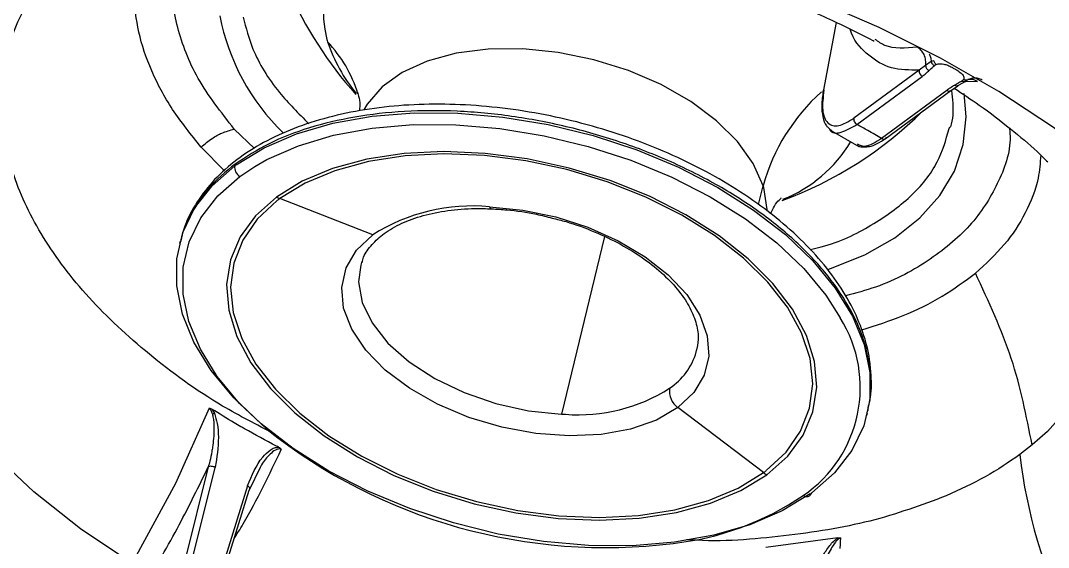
# Model space of a CAD drawing. Extents: x 939 to 1039, y 781 to 934.
# Drawn here: x 967.244 to 969.654, y 869.728 to 870.963 of the extents above; entities that cross this region are included whole.
import ezdxf

# ---------------------------------------------------------------- set-up
doc = ezdxf.new("R2010")
doc.units = 0
doc.header["$MEASUREMENT"] = 0
doc.layers.add('1', color=4, linetype='Continuous')

# ---------------------------------------------------------------- blocks, each defined once
blk = doc.blocks.new('Envoy')
at = {"layer": '1', "color": 3, "linetype": 'Continuous', "lineweight": 25}
for p, q in [((30.4737, 71.6261), (30.5034, 71.7838)), ((30.712, 71.6831), (30.6968, 71.6724)), ((30.725, 71.6925), (30.712, 71.6831)), ((30.7311, 71.6945), (30.725, 71.6925)), ((30.6968, 71.6724), (30.5437, 71.5596)), ((30.5511, 71.5451), (30.7041, 71.6579)), ((30.7703, 71.6244), (30.7876, 71.6358)), ((30.7906, 71.6384), (30.806, 71.6466)), ((30.8036, 71.6453), (30.8079, 71.6479)), ((30.8059, 71.6466), (30.8336, 71.6461)), ((30.806, 71.6466), (30.8097, 71.6499)), ((29.3803, 71.6209), (29.3814, 71.6178)), ((30.7617, 71.6251), (30.6088, 71.5124)), ((30.617, 71.5114), (30.7711, 71.6249)), ((29.1387, 71.4891), (29.0914, 71.5345)), ((30.4851, 71.5368), (30.4929, 71.5295)), ((30.4877, 71.5323), (30.5558, 71.4937)), ((30.7671, 71.5355), (30.7685, 71.5393)), ((29.0141, 71.4923), (29.0688, 71.4366)), ((29.0927, 71.4483), (29.0937, 71.4524)), ((29.1048, 71.4236), (29.1399, 71.447)), ((30.3204, 71.3578), (30.3314, 71.4018)), ((29.4161, 71.2868), (29.1985, 71.3714)), ((28.9645, 71.2711), (28.9633, 71.2664)), ((28.9662, 71.2727), (28.964, 71.2665)), ((29.9595, 71.2823), (29.8587, 70.8663)), ((30.1744, 71.012), (30.1761, 71.0187)), ((30.3321, 70.7293), (30.1314, 70.8816)), ((29.0324, 70.8804), (28.9535, 70.7042)), ((29.0393, 70.8781), (29.0449, 70.8685)), ((30.5745, 70.8638), (30.5757, 70.8686)), ((30.9977, 70.826), (30.962, 70.7943)), ((30.962, 70.7943), (30.933, 70.7718)), ((29.0306, 70.7428), (28.9765, 70.5257)), ((28.9928, 70.5246), (29.0469, 70.7417)), ((29.1527, 70.7417), (29.1262, 70.6884)), ((28.9535, 70.7042), (28.8569, 70.5259)), ((29.1226, 70.6986), (29.0574, 70.4879)), ((29.0609, 70.4778), (29.1262, 70.6885)), ((30.5064, 70.5765), (30.3375, 70.554))]:
    blk.add_line(p, q, dxfattribs=at)
at = {"layer": '1', "color": 3, "linetype": 'Continuous', "lineweight": 25, "flags": 128}
for points in [[(31.6626, 70.4769), (31.6669, 70.5501), (31.6605, 70.6506), (31.6401, 70.7527), (31.6058, 70.8557), (31.558, 70.9587), (31.497, 71.0612), (31.4231, 71.1622), (31.337, 71.2612), (31.2392, 71.3573), (31.1305, 71.45), (31.0117, 71.5385), (30.8835, 71.6221), (30.747, 71.7004), (30.6031, 71.7726), (30.4528, 71.8384)], [(30.3314, 71.4018), (30.3081, 71.454), (30.2712, 71.5053), (30.2219, 71.5541), (30.1616, 71.599), (30.0922, 71.6385), (30.0157, 71.6714), (29.9345, 71.6969), (29.851, 71.7141), (29.7677, 71.7225), (29.6871, 71.7219), (29.6117, 71.7123), (29.5437, 71.6939), (29.4852, 71.6673), (29.4379, 71.6333), (29.4033, 71.593), (29.3955, 71.5798)], [(30.4825, 71.2053), (30.4894, 71.2076), (30.5697, 71.2399), (30.6399, 71.2797), (30.6988, 71.3261), (30.7457, 71.3785), (30.7797, 71.436), (30.8004, 71.4979), (30.8073, 71.563), (30.8026, 71.6181)], [(29.0963, 71.4509), (29.1618, 71.4907), (29.2375, 71.5233), (29.3223, 71.548), (29.4147, 71.5645), (29.5131, 71.5726), (29.6159, 71.572), (29.7213, 71.5627), (29.8275, 71.545), (29.9327, 71.5192), (30.0351, 71.4856), (30.133, 71.4448), (30.2247, 71.3976), (30.3086, 71.3447), (30.3834, 71.2871), (30.4477, 71.2257), (30.5004, 71.1616), (30.5407, 71.0958), (30.5678, 71.0295), (30.5813, 70.9638), (30.5811, 70.8998), (30.5669, 70.8387), (30.5392, 70.7814), (30.4984, 70.729), (30.4452, 70.6822)], [(29.1399, 71.447), (29.1682, 71.463), (29.2418, 71.4953), (29.3244, 71.5199), (29.4145, 71.5365), (29.5106, 71.5448), (29.611, 71.5446), (29.7141, 71.5359), (29.818, 71.5189), (29.9211, 71.4939), (30.0214, 71.4613), (30.1174, 71.4217), (30.2074, 71.3756), (30.2898, 71.324), (30.3632, 71.2678), (30.4264, 71.2077), (30.4782, 71.145), (30.512, 71.0918)], [(30.3398, 70.7242), (30.3888, 70.7679), (30.425, 70.8173), (30.4479, 70.8715), (30.4568, 70.9293), (30.4516, 70.9895), (30.4325, 71.051), (30.3998, 71.1124), (30.3541, 71.1726), (30.2965, 71.2302), (30.228, 71.2842), (30.1502, 71.3334), (30.0645, 71.3769), (29.9727, 71.4136), (29.8766, 71.443), (29.7783, 71.4644), (29.6798, 71.4773), (29.583, 71.4815), (29.4898, 71.4769), (29.4023, 71.4637), (29.3222, 71.442), (29.2511, 71.4123), (29.1904, 71.3752)], [(30.3383, 70.734), (30.3849, 70.7775), (30.4191, 70.8266), (30.4401, 70.8801), (30.4475, 70.9371), (30.4412, 70.9964), (30.4212, 71.0567), (30.3881, 71.1169), (30.3424, 71.1758), (30.285, 71.2322), (30.2172, 71.2848), (30.1403, 71.3328), (30.0559, 71.3751), (29.9656, 71.4108), (29.8712, 71.4393), (29.7747, 71.4599), (29.6781, 71.4723), (29.5831, 71.4762), (29.4919, 71.4715), (29.4062, 71.4583), (29.3277, 71.4369), (29.258, 71.4077), (29.1985, 71.3714)], [(30.4415, 70.6796), (30.3761, 70.6398), (30.3004, 70.6072), (30.2156, 70.5825), (30.1232, 70.566), (30.0248, 70.5579), (29.922, 70.5585), (29.8166, 70.5678), (29.7104, 70.5855), (29.6052, 70.6114), (29.5028, 70.645), (29.4049, 70.6857), (29.3132, 70.7329), (29.2293, 70.7858), (29.1545, 70.8434), (29.0902, 70.9048), (29.0375, 70.969), (28.9972, 71.0347), (28.9701, 71.101), (28.9566, 71.1667), (28.9568, 71.2307), (28.971, 71.2918), (28.9987, 71.3491), (29.0395, 71.4016), (29.0927, 71.4483)], [(29.1684, 70.8303), (29.1669, 70.8316), (29.1037, 70.8916), (29.0519, 70.9544), (29.0122, 71.0187), (28.9854, 71.0836), (28.972, 71.1479), (28.9721, 71.2106), (28.9858, 71.2704), (29.0129, 71.3265), (29.0528, 71.3779), (29.1048, 71.4236)], [(30.3406, 71.3444), (30.3406, 71.3462), (30.3327, 71.3977)], [(29.1904, 71.3752), (29.1415, 71.3315), (29.1052, 71.2821), (29.0824, 71.2279), (29.0735, 71.1701), (29.0787, 71.1099), (29.0978, 71.0484), (29.1305, 70.987), (29.1762, 70.9268), (29.2338, 70.8692), (29.3022, 70.8152), (29.3801, 70.766), (29.4658, 70.7225), (29.5576, 70.6857), (29.6536, 70.6564), (29.7519, 70.635), (29.8505, 70.6221), (29.9473, 70.6179), (30.0404, 70.6225), (30.128, 70.6357), (30.2081, 70.6574), (30.2792, 70.6871), (30.3398, 70.7242)], [(29.1923, 71.3667), (29.1456, 71.3231), (29.1115, 71.2741), (29.0905, 71.2205), (29.0831, 71.1636), (29.0894, 71.1043), (29.1093, 71.0439), (29.1425, 70.9837), (29.1882, 70.9249), (29.2455, 70.8685), (29.3133, 70.8158), (29.3903, 70.7678), (29.4747, 70.7256), (29.565, 70.6898), (29.6594, 70.6614), (29.7559, 70.6407), (29.8525, 70.6283), (29.9474, 70.6245), (30.0387, 70.6292), (30.1244, 70.6423), (30.2029, 70.6637), (30.2726, 70.6929), (30.3321, 70.7293)], [(29.6901, 71.3523), (29.7676, 71.3446), (29.8453, 71.3284), (29.9207, 71.3042), (29.9912, 71.2727), (30.0546, 71.2351), (30.1089, 71.1926), (30.1521, 71.1464), (30.1829, 71.0983), (30.2004, 71.0497), (30.2038, 71.0022), (30.1931, 70.9574), (30.1687, 70.9168), (30.1314, 70.8816)], [(30.1314, 70.8816), (30.0813, 70.8526), (30.0207, 70.8315), (29.9517, 70.819), (29.8766, 70.8155), (29.7981, 70.8212), (29.7187, 70.8358), (29.6412, 70.8589), (29.5682, 70.8897), (29.5022, 70.927), (29.4454, 70.9698), (29.3998, 71.0164), (29.367, 71.0653), (29.348, 71.1149), (29.3435, 71.1635), (29.3537, 71.2093), (29.3782, 71.2509), (29.4161, 71.2868)], [(29.3901, 71.223), (29.3896, 71.2216), (29.3879, 71.2156)], [(29.3879, 71.2156), (29.3831, 71.1761), (29.3916, 71.1283), (29.4148, 71.08), (29.4519, 71.033), (29.5015, 70.989), (29.5617, 70.9498), (29.6302, 70.9168), (29.7044, 70.8913), (29.7816, 70.8743), (29.8587, 70.8663)], [(28.8517, 70.5171), (28.7314, 70.598), (28.6221, 70.6842), (28.5251, 70.7749), (28.4415, 70.869), (28.372, 70.9655), (28.3174, 71.0635), (28.2783, 71.1619), (28.27, 71.1901)]]:
    blk.add_lwpolyline(points, dxfattribs=at)
at = {"layer": '1', "color": 3, "linetype": 'Continuous', "lineweight": 25}
for centre, radius, start, end in [((29.5541, 71.8087), 0.2537, 109.8779, 194.6781), ((30.0595, 72.228), 0.9173, 203.408, 221.8983), ((29.5651, 71.8977), 0.5168, 190.8951, 226.0578), ((29.5804, 71.8234), 0.283, 196.2098, 197.3326), ((29.6812, 71.8647), 0.3916, 198.7066, 219.1104), ((29.0803, 71.5228), 0.3157, 17.4287, 43.2461), ((30.7111, 71.6705), 0.0144, 172.3544, 241.2185), ((30.7704, 71.2812), 0.4552, 131.6388, 164.6392), ((30.7665, 71.6321), 0.00848, 235.55, 302.4063), ((30.0595, 72.228), 0.9173, 290.1504, 314.7231), ((30.2577, 71.6726), 0.3256, 291.5868, 329.0251), ((29.1163, 71.4446), 0.0239, 171.0759, 241.3714), ((29.371, 71.0706), 0.4691, 125.8374, 126.3883), ((30.123, 71.3368), 0.2184, 16.2113, 17.3211), ((29.2208, 71.4285), 0.0614, 240.358, 248.7063), ((29.4166, 71.0754), 0.3677, 126.3892, 127.5998), ((29.6496, 70.9162), 0.438, 84.6882, 122.2136), ((29.6964, 71.3539), 0.00646, 194.5417, 256.7119), ((30.2524, 70.9288), 0.3065, 304.3406, 32.1223), ((30.0241, 71.0567), 0.1568, 304.1537, 343.4581), ((29.8983, 71.2639), 0.3991, 265.6219, 302.3967), ((30.1589, 70.92), 0.0473, 171.6038, 234.4027), ((29.8836, 71.4342), 0.5684, 267.4875, 268.4134), ((29.9625, 71.8318), 1.2781, 231.5893, 277.0932), ((32.0836, 70.901), 1.1578, 186.4078, 206.7247), ((30.1075, 71.0339), 0.3785, 306.3927, 307.5686), ((30.374, 70.7843), 0.0691, 232.7292, 240.4289), ((30.0477, 71.2311), 0.6715, 276.2087, 304.209), ((30.433, 70.6857), 0.0126, 232.0719, 344.0106)]:
    blk.add_arc(centre, radius, start, end, dxfattribs=at)
for points, knots in [([(28.0905, 72.1846), (28.1108, 72.1936), (28.1697, 72.22), (28.2739, 72.2588), (28.4052, 72.2985), (28.5437, 72.3311), (28.6887, 72.3565), (28.8394, 72.3746), (28.995, 72.3852), (29.1546, 72.3884), (29.3174, 72.3839), (29.4825, 72.372), (29.6491, 72.3525), (29.8162, 72.3257), (29.9829, 72.2916), (30.1484, 72.2505), (30.3117, 72.2025), (30.472, 72.148), (30.6284, 72.0871), (30.7801, 72.0203), (30.9262, 71.948), (31.066, 71.8704), (31.1988, 71.7881), (31.3237, 71.7015), (31.4402, 71.6111), (31.5476, 71.5173), (31.6454, 71.4208), (31.7331, 71.3221), (31.8102, 71.2216), (31.8764, 71.12), (31.9313, 71.0177), (31.975, 70.9154), (32.0058, 70.8137), (32.0225, 70.7408), (32.0253, 70.7025), (32.0257, 70.6973)], [0, 0, 0, 0, 0.016539, 0.048071, 0.079606, 0.11114, 0.14268, 0.174226, 0.205781, 0.237346, 0.268918, 0.300499, 0.332084, 0.363676, 0.39527, 0.426865, 0.458461, 0.490055, 0.521645, 0.55323, 0.584808, 0.616377, 0.647937, 0.679486, 0.711023, 0.742549, 0.774064, 0.805572, 0.837078, 0.868587, 0.900112, 0.93167, 0.963283, 0.994978, 1, 1, 1, 1]), ([(26.8042, 72.1344), (26.784, 72.0576), (26.7434, 71.904), (26.7493, 71.6593), (26.8041, 71.4093), (26.9117, 71.1571), (27.0689, 70.9073), (27.2734, 70.6641), (27.5216, 70.4317), (27.8093, 70.214), (28.1315, 70.0147), (28.4829, 69.8379), (28.8566, 69.6838), (29.1186, 69.6047), (29.2496, 69.5652)], [0, 0, 0, 0, 0.083333, 0.166667, 0.25, 0.333333, 0.416667, 0.5, 0.583333, 0.666667, 0.75, 0.833333, 0.916666, 1, 1, 1, 1]), ([(29.1467, 72.0392), (29.1549, 72.04), (29.1966, 72.044), (29.2769, 72.0479), (29.3894, 72.0484), (29.5077, 72.043), (29.63, 72.0318), (29.7553, 72.0145), (29.882, 71.9911), (30.0087, 71.9617), (30.134, 71.9267), (30.2565, 71.8865), (30.3749, 71.8416), (30.4854, 71.7935), (30.5566, 71.759), (30.5901, 71.7413), (30.5917, 71.7404)], [0, 0, 0, 0, 0.019184, 0.098395, 0.178383, 0.259254, 0.340873, 0.423086, 0.505733, 0.588651, 0.67167, 0.75459, 0.837224, 0.919412, 0.996253, 1, 1, 1, 1]), ([(29.0141, 71.4923), (28.9905, 71.5215), (28.9433, 71.5801), (28.8951, 71.671), (28.8646, 71.7619), (28.8548, 71.8514), (28.8618, 71.9299), (28.8806, 71.9757), (28.8883, 71.9947)], [0, 0, 0, 0, 0.174258, 0.349119, 0.524806, 0.699605, 0.875617, 1, 1, 1, 1]), ([(29.0914, 71.5345), (29.0607, 71.5738), (28.9996, 71.6522), (28.9549, 71.7731), (28.9398, 71.8658), (28.9532, 71.914), (28.9565, 71.9256)], [0, 0, 0, 0, 0.302627, 0.602947, 0.904725, 1, 1, 1, 1]), ([(29.1854, 70.8204), (29.1443, 70.8415), (29.0365, 70.8969), (28.8885, 71.0051), (28.7456, 71.1383), (28.6383, 71.28), (28.5688, 71.4248), (28.539, 71.5685), (28.5522, 71.7058), (28.5919, 71.8158), (28.6416, 71.8727), (28.659, 71.8926)], [0, 0, 0, 0, 0.07567, 0.198291, 0.320913, 0.443535, 0.566156, 0.688777, 0.811399, 0.934021, 1, 1, 1, 1]), ([(29.1125, 71.7969), (29.1189, 71.7719), (29.134, 71.713), (29.1865, 71.6274), (29.2422, 71.5711), (29.2662, 71.5469)], [0, 0, 0, 0, 0.294411, 0.696624, 1, 1, 1, 1]), ([(30.6968, 71.6724), (30.6743, 71.6726), (30.6293, 71.6729), (30.5776, 71.7051), (30.546, 71.7373), (30.5365, 71.7651), (30.5355, 71.7681)], [0, 0, 0, 0, 0.319667, 0.639966, 0.960859, 1, 1, 1, 1]), ([(30.692, 71.7264), (30.6649, 71.7239), (30.6274, 71.7203), (30.6012, 71.7392), (30.5939, 71.7445)], [0, 0, 0, 0, 0.7225128, 1, 1, 1, 1]), ([(30.712, 71.6831), (30.7123, 71.6874), (30.7129, 71.6962), (30.7089, 71.709), (30.7018, 71.7198), (30.6951, 71.7243), (30.692, 71.7264)], [0, 0, 0, 0, 0.25107, 0.510626, 0.764595, 1, 1, 1, 1]), ([(30.7206, 71.7111), (30.7217, 71.7085), (30.7244, 71.7027), (30.7248, 71.6962), (30.725, 71.6925)], [0, 0, 0, 0, 0.438856, 1, 1, 1, 1]), ([(30.712, 71.6831), (30.7121, 71.682), (30.7124, 71.6797), (30.7142, 71.6762), (30.7168, 71.6732), (30.719, 71.6719), (30.7201, 71.6713)], [0, 0, 0, 0, 0.2430497, 0.4999629, 0.7568782, 1, 1, 1, 1]), ([(30.7201, 71.6713), (30.7224, 71.6735), (30.7266, 71.6774), (30.7308, 71.6813), (30.7327, 71.683)], [0, 0, 0, 0, 0.559976, 1, 1, 1, 1]), ([(30.725, 71.6925), (30.7253, 71.6916), (30.726, 71.6896), (30.7278, 71.6869), (30.73, 71.6846), (30.7318, 71.6836), (30.7327, 71.683)], [0, 0, 0, 0, 0.245427, 0.49998, 0.754751, 1, 1, 1, 1]), ([(30.7311, 71.6945), (30.7313, 71.6937), (30.7319, 71.6919), (30.7333, 71.6895), (30.7349, 71.6873), (30.7362, 71.6862), (30.7368, 71.6857)], [0, 0, 0, 0, 0.246516, 0.500103, 0.753428, 1, 1, 1, 1]), ([(30.7327, 71.683), (30.7334, 71.6836), (30.7346, 71.6846), (30.7362, 71.6854), (30.7368, 71.6857)], [0, 0, 0, 0, 0.559693, 1, 1, 1, 1]), ([(30.7368, 71.6857), (30.7384, 71.6862), (30.7415, 71.6874), (30.7478, 71.6876), (30.7555, 71.6867), (30.7644, 71.6839), (30.7702, 71.6809), (30.7732, 71.6794)], [0, 0, 0, 0, 0.150669, 0.31433, 0.496175, 0.733833, 1, 1, 1, 1]), ([(30.7732, 71.6794), (30.7755, 71.678), (30.7797, 71.6757), (30.7839, 71.6733), (30.7858, 71.6722)], [0, 0, 0, 0, 0.560012, 1, 1, 1, 1]), ([(30.7041, 71.6579), (30.7073, 71.6603), (30.7129, 71.6646), (30.7179, 71.6693), (30.7201, 71.6713)], [0, 0, 0, 0, 0.5599804, 1, 1, 1, 1]), ([(30.7858, 71.6722), (30.7893, 71.67), (30.7958, 71.6659), (30.8012, 71.6592), (30.8024, 71.6536), (30.801, 71.651), (30.8002, 71.6497)], [0, 0, 0, 0, 0.333346, 0.62255, 0.821733, 1, 1, 1, 1]), ([(30.8249, 71.6538), (30.8214, 71.6533), (30.8146, 71.6524), (30.8088, 71.6485), (30.806, 71.6466)], [0, 0, 0, 0, 0.506365, 1, 1, 1, 1]), ([(30.8446, 71.6494), (30.8415, 71.6508), (30.8351, 71.6537), (30.8284, 71.6538), (30.8249, 71.6538)], [0, 0, 0, 0, 0.486994, 1, 1, 1, 1]), ([(30.7802, 71.6371), (30.7766, 71.6349), (30.7702, 71.6311), (30.7643, 71.6269), (30.7617, 71.6251)], [0, 0, 0, 0, 0.5599478, 1, 1, 1, 1]), ([(30.779, 71.6302), (30.7989, 71.617), (30.8466, 71.5855), (30.9114, 71.5354), (30.9652, 71.4903), (30.9906, 71.4653), (30.9988, 71.4573)], [0, 0, 0, 0, 0.224699, 0.54004, 0.851275, 1, 1, 1, 1]), ([(30.7967, 71.6468), (30.7937, 71.6449), (30.7882, 71.6417), (30.7827, 71.6385), (30.7802, 71.6371)], [0, 0, 0, 0, 0.5599825, 1, 1, 1, 1]), ([(30.7906, 71.6384), (30.7901, 71.6376), (30.7889, 71.6361), (30.7863, 71.6352), (30.7832, 71.6354), (30.7812, 71.6365), (30.7802, 71.6371)], [0, 0, 0, 0, 0.243162, 0.499994, 0.756963, 1, 1, 1, 1]), ([(30.8002, 71.6497), (30.7997, 71.6491), (30.7987, 71.6481), (30.7973, 71.6472), (30.7967, 71.6468)], [0, 0, 0, 0, 0.559852, 1, 1, 1, 1]), ([(30.806, 71.6466), (30.8054, 71.6462), (30.8042, 71.6453), (30.8018, 71.645), (30.7992, 71.6454), (30.7976, 71.6463), (30.7967, 71.6468)], [0, 0, 0, 0, 0.245335, 0.499903, 0.754573, 1, 1, 1, 1]), ([(30.8097, 71.6499), (30.809, 71.6495), (30.8075, 71.6488), (30.8042, 71.6485), (30.8017, 71.6493), (30.8002, 71.6497)], [0, 0, 0, 0, 0.277318, 0.562086, 1, 1, 1, 1]), ([(30.833, 71.6464), (30.8295, 71.648), (30.8224, 71.6513), (30.8147, 71.6507), (30.8108, 71.6504)], [0, 0, 0, 0, 0.481805, 1, 1, 1, 1]), ([(30.8336, 71.6461), (30.8334, 71.6461), (30.8332, 71.6462), (30.8331, 71.6464), (30.833, 71.6464)], [0, 0, 0, 0, 0.55837, 1, 1, 1, 1]), ([(29.3814, 71.6178), (29.3819, 71.6158), (29.3835, 71.6098), (29.3865, 71.5958), (29.3854, 71.5817), (29.3851, 71.5775)], [0, 0, 0, 0, 0.263555, 0.781272, 1, 1, 1, 1]), ([(30.472, 71.6235), (30.4704, 71.6122), (30.4673, 71.5895), (30.4705, 71.5623), (30.4764, 71.544), (30.4831, 71.5385), (30.4851, 71.5368)], [0, 0, 0, 0, 0.289268, 0.581414, 0.875121, 1, 1, 1, 1]), ([(30.4737, 71.6261), (30.4717, 71.6091), (30.4677, 71.575), (30.4809, 71.5459), (30.5066, 71.5376), (30.5313, 71.5523), (30.5437, 71.5596)], [0, 0, 0, 0, 0.247074, 0.497576, 0.749289, 1, 1, 1, 1]), ([(30.472, 71.6209), (30.4719, 71.6213), (30.4717, 71.6223), (30.4719, 71.6237), (30.4725, 71.625), (30.4733, 71.6257), (30.4737, 71.6261)], [0, 0, 0, 0, 0.249876, 0.499892, 0.749942, 1, 1, 1, 1]), ([(30.7726, 71.6245), (30.7738, 71.6148), (30.7775, 71.5855), (30.7758, 71.5569), (30.7699, 71.5389), (30.7698, 71.5386)], [0, 0, 0, 0, 0.3283576, 0.9872944, 1, 1, 1, 1]), ([(30.5843, 70.9589), (30.5834, 70.9707), (30.5807, 71.0036), (30.5667, 71.0583), (30.539, 71.1224), (30.4996, 71.1856), (30.4491, 71.2472), (30.3882, 71.3061), (30.3181, 71.3615), (30.2397, 71.4124), (30.1543, 71.4581), (30.0634, 71.498), (29.9681, 71.5315), (29.8699, 71.5582), (29.7702, 71.5777), (29.6705, 71.5897), (29.5722, 71.594), (29.4769, 71.5905), (29.3857, 71.5791), (29.3001, 71.56), (29.2213, 71.5333), (29.1506, 71.4992), (29.0892, 71.4582), (29.0381, 71.4108), (28.9992, 71.3578), (28.975, 71.3113), (28.9686, 71.2819), (28.9666, 71.2728)], [0, 0, 0, 0, 0.0225014, 0.0629908, 0.1038523, 0.1452296, 0.1869684, 0.2288907, 0.2708576, 0.3127939, 0.354685, 0.3965323, 0.4383483, 0.480148, 0.5219503, 0.5637665, 0.6056154, 0.6475148, 0.6894806, 0.7315239, 0.7736466, 0.8158154, 0.8579145, 0.8997681, 0.9411555, 0.9819384, 1, 1, 1, 1]), ([(30.5836, 70.9514), (30.5804, 70.9777), (30.574, 71.0302), (30.5391, 71.1107), (30.4865, 71.1899), (30.4158, 71.2663), (30.3292, 71.3377), (30.2286, 71.4025), (30.1167, 71.459), (29.9963, 71.5059), (29.8702, 71.542), (29.7416, 71.5663), (29.6137, 71.5783), (29.4897, 71.5777), (29.3726, 71.5645), (29.2657, 71.5389), (29.17, 71.5023), (29.1192, 71.469), (29.0937, 71.4524)], [0, 0, 0, 0, 0.0625, 0.125, 0.1875, 0.25, 0.3125, 0.375, 0.4375, 0.5, 0.562499, 0.625, 0.687499, 0.75, 0.8125, 0.875, 0.9375, 1, 1, 1, 1]), ([(30.5437, 71.5596), (30.5436, 71.5583), (30.5433, 71.5557), (30.5448, 71.5515), (30.5474, 71.5476), (30.5499, 71.5459), (30.5511, 71.5451)], [0, 0, 0, 0, 0.250032, 0.499999, 0.750029, 1, 1, 1, 1]), ([(29.0141, 71.4923), (29.0224, 71.4993), (29.0376, 71.5122), (29.0645, 71.527), (29.0818, 71.5318), (29.0914, 71.5345)], [0, 0, 0, 0, 0.3471856, 0.6383462, 1, 1, 1, 1]), ([(30.4416, 71.2523), (30.4503, 71.2543), (30.5051, 71.2666), (30.5873, 71.3074), (30.6803, 71.3739), (30.7431, 71.4511), (30.7596, 71.5089), (30.7671, 71.5355)], [0, 0, 0, 0, 0.046553, 0.294086, 0.54162, 0.789155, 1, 1, 1, 1]), ([(30.486, 71.5358), (30.4863, 71.5352), (30.4907, 71.524), (30.5128, 71.5232), (30.5383, 71.5378), (30.5511, 71.5451)], [0, 0, 0, 0, 0.030187, 0.513739, 1, 1, 1, 1]), ([(30.9084, 71.537), (30.9089, 71.5326), (30.9137, 71.4889), (30.8869, 71.4117), (30.8263, 71.3112), (30.7268, 71.2275), (30.6244, 71.1704), (30.548, 71.1498), (30.5239, 71.1433)], [0, 0, 0, 0, 0.024151, 0.243429, 0.462059, 0.680503, 0.898961, 1, 1, 1, 1]), ([(30.6088, 71.5124), (30.5981, 71.5186), (30.5791, 71.5296), (30.5596, 71.5404), (30.5511, 71.5451)], [0, 0, 0, 0, 0.560049, 1, 1, 1, 1]), ([(30.6088, 71.5124), (30.5955, 71.504), (30.5719, 71.4892), (30.5582, 71.4959), (30.5522, 71.4987)], [0, 0, 0, 0, 0.563983, 1, 1, 1, 1]), ([(30.5682, 71.4928), (30.5722, 71.4929), (30.5814, 71.493), (30.5985, 71.4994), (30.6117, 71.5081), (30.6183, 71.5124)], [0, 0, 0, 0, 0.274869, 0.639164, 1, 1, 1, 1]), ([(30.6088, 71.5124), (30.61, 71.5118), (30.6126, 71.5107), (30.6163, 71.511), (30.6192, 71.5127), (30.6202, 71.5149), (30.6207, 71.516)], [0, 0, 0, 0, 0.2499526, 0.5000392, 0.7500714, 1, 1, 1, 1]), ([(30.5507, 71.4968), (30.5548, 71.4946), (30.5599, 71.4919), (30.5669, 71.4926), (30.5682, 71.4928)], [0, 0, 0, 0, 0.800086, 1, 1, 1, 1]), ([(30.982, 71.4734), (30.9806, 71.4553), (30.9768, 71.4081), (30.948, 71.3374), (30.9002, 71.2619), (30.8526, 71.2185), (30.8288, 71.1968)], [0, 0, 0, 0, 0.173086, 0.450043, 0.724127, 1, 1, 1, 1]), ([(29.0937, 71.4524), (29.0716, 71.4344), (29.029, 71.3997), (29.0035, 71.3575), (28.9912, 71.3373)], [0, 0, 0, 0, 0.5199027, 1, 1, 1, 1]), ([(30.3482, 71.3359), (30.3514, 71.3423), (30.3586, 71.357), (30.3686, 71.3687), (30.3749, 71.3738), (30.3732, 71.3726), (30.373, 71.3725)], [0, 0, 0, 0, 0.2791946, 0.6440981, 0.9711957, 1, 1, 1, 1]), ([(29.391, 71.2212), (29.3921, 71.2257), (29.3958, 71.2407), (29.4128, 71.2637), (29.4421, 71.291), (29.4827, 71.3143), (29.5333, 71.3326), (29.5914, 71.3444), (29.6464, 71.3488), (29.6818, 71.3479), (29.6948, 71.3476)], [0, 0, 0, 0, 0.059665, 0.203156, 0.340653, 0.486851, 0.6304, 0.773434, 0.916638, 1, 1, 1, 1]), ([(29.6948, 71.3476), (29.7067, 71.3469), (29.7414, 71.3448), (29.7894, 71.3382), (29.8245, 71.3289), (29.8367, 71.3256)], [0, 0, 0, 0, 0.2536299, 0.7412271, 1, 1, 1, 1]), ([(29.8367, 71.3256), (29.8476, 71.3231), (29.8816, 71.315), (29.9362, 71.2945), (29.998, 71.2653), (30.0528, 71.2311), (30.0992, 71.1937), (30.1357, 71.1544), (30.1615, 71.1149), (30.1761, 71.0766), (30.1809, 71.0426), (30.1762, 71.0227), (30.174, 71.0136)], [0, 0, 0, 0, 0.050814, 0.158855, 0.266676, 0.374115, 0.481022, 0.587345, 0.693309, 0.799466, 0.907471, 1, 1, 1, 1]), ([(31.1396, 71.2678), (31.1448, 71.2462), (31.1616, 71.1768), (31.146, 71.065), (31.0973, 70.936), (31.0309, 70.8627), (30.9977, 70.826)], [0, 0, 0, 0, 0.130549, 0.420366, 0.710183, 1, 1, 1, 1]), ([(30.5624, 71.0638), (30.5953, 71.0744), (30.6634, 71.0964), (30.7535, 71.141), (30.8037, 71.1782), (30.8287, 71.1968)], [0, 0, 0, 0, 0.318383, 0.659187, 1, 1, 1, 1]), ([(30.9616, 70.7943), (30.9483, 70.8621), (30.9217, 70.9977), (30.8597, 71.1304), (30.8288, 71.1968)], [0, 0, 0, 0, 0.499684, 1, 1, 1, 1]), ([(30.6626, 69.4364), (30.7183, 69.436), (30.9018, 69.4346), (31.1966, 69.4664), (31.5396, 69.5304), (31.8526, 69.6269), (32.1313, 69.7518), (32.3706, 69.9037), (32.5667, 70.0799), (32.7157, 70.2773), (32.8167, 70.4925), (32.8616, 70.7223), (32.8703, 70.8907), (32.8491, 70.9823), (32.8468, 70.9921)], [0, 0, 0, 0, 0.041227, 0.135967, 0.230706, 0.325446, 0.420185, 0.514925, 0.609665, 0.704404, 0.799144, 0.893884, 0.988623, 1, 1, 1, 1]), ([(30.5772, 70.8811), (30.5788, 70.8871), (30.5854, 70.9118), (30.5856, 70.9384), (30.5843, 70.9586), (30.5843, 70.9589)], [0, 0, 0, 0, 0.23624, 0.988727, 1, 1, 1, 1]), ([(29.0403, 70.8668), (29.0403, 70.8667), (29.0404, 70.8661), (29.041, 70.8639), (29.045, 70.8444), (29.0441, 70.8187), (29.0412, 70.792), (29.0383, 70.7743), (29.0353, 70.7589), (29.0319, 70.7472), (29.0306, 70.7428)], [0, 0, 0, 0, 0.0015346, 0.0145368, 0.0520837, 0.4503962, 0.6125238, 0.6983911, 0.8869849, 1, 1, 1, 1]), ([(29.0324, 70.8804), (29.0335, 70.8803), (29.0359, 70.88), (29.0381, 70.8788), (29.0393, 70.8781)], [0, 0, 0, 0, 0.471996, 1, 1, 1, 1]), ([(29.0403, 70.8668), (29.0394, 70.8697), (29.0381, 70.8737), (29.0351, 70.8782), (29.0333, 70.8797), (29.0324, 70.8804)], [0, 0, 0, 0, 0.550518, 0.775163, 1, 1, 1, 1]), ([(29.1955, 70.789), (29.1939, 70.7898), (29.1667, 70.8037), (29.1373, 70.8197), (29.1048, 70.8383), (29.0789, 70.8534), (29.0566, 70.8673), (29.0393, 70.8781)], [0, 0, 0, 0, 0.029149, 0.499325, 0.552678, 0.653923, 1, 1, 1, 1]), ([(29.0403, 70.8668), (29.0411, 70.8671), (29.0428, 70.8678), (29.0442, 70.8683), (29.0449, 70.8685)], [0, 0, 0, 0, 0.499987, 1, 1, 1, 1]), ([(29.0449, 70.8685), (29.0474, 70.8605), (29.0531, 70.8417), (29.056, 70.7977), (29.0506, 70.7648), (29.0469, 70.7417)], [0, 0, 0, 0, 0.18277, 0.425651, 1, 1, 1, 1]), ([(30.576, 70.8722), (30.5766, 70.8736), (30.5777, 70.8761), (30.5778, 70.8788), (30.5778, 70.8799)], [0, 0, 0, 0, 0.584429, 1, 1, 1, 1]), ([(29.1226, 70.6986), (29.1326, 70.7226), (29.1458, 70.7545), (29.1719, 70.7799), (29.1847, 70.788), (29.1921, 70.7887), (29.1955, 70.789)], [0, 0, 0, 0, 0.622813, 0.825465, 0.920079, 1, 1, 1, 1]), ([(29.2018, 70.7837), (29.2006, 70.7842), (29.1982, 70.785), (29.1933, 70.7846), (29.1852, 70.7812), (29.1715, 70.7692), (29.1594, 70.7557), (29.1537, 70.7437), (29.1527, 70.7417)], [0, 0, 0, 0, 0.048011, 0.09795, 0.205966, 0.434718, 0.906044, 1, 1, 1, 1]), ([(29.1955, 70.789), (29.1967, 70.7883), (29.1991, 70.7869), (29.2009, 70.7848), (29.2018, 70.7837)], [0, 0, 0, 0, 0.514114, 1, 1, 1, 1]), ([(29.0902, 70.5724), (29.0978, 70.5848), (29.14, 70.6539), (29.1739, 70.7252), (29.2018, 70.7837)], [0, 0, 0, 0, 0.1793584, 1, 1, 1, 1]), ([(30.933, 70.7718), (30.9069, 70.7538), (30.8546, 70.7179), (30.7916, 70.6891), (30.76, 70.6747)], [0, 0, 0, 0, 0.499999, 1, 1, 1, 1]), ([(28.6918, 70.1979), (28.7255, 70.2408), (28.7902, 70.3234), (28.8812, 70.4628), (28.9621, 70.6022), (29.0084, 70.6973), (29.0306, 70.7428)], [0, 0, 0, 0, 0.2693855, 0.5177077, 0.7694839, 1, 1, 1, 1]), ([(29.0469, 70.7417), (29.0463, 70.742), (29.0449, 70.7426), (29.042, 70.7436), (29.0381, 70.7442), (29.0345, 70.7441), (29.032, 70.7435), (29.0311, 70.7431), (29.0306, 70.7428)], [0, 0, 0, 0, 0.124201, 0.248652, 0.499928, 0.751181, 0.875729, 1, 1, 1, 1]), ([(29.1262, 70.6885), (29.1268, 70.6891), (29.1282, 70.6905), (29.128, 70.6932), (29.1262, 70.6961), (29.1238, 70.6978), (29.1226, 70.6986)], [0, 0, 0, 0, 0.250013, 0.49996, 0.74996, 1, 1, 1, 1]), ([(30.76, 70.6747), (30.7021, 70.6532), (30.5863, 70.6103), (30.381, 70.579), (30.2337, 70.5663), (30.1546, 70.572), (30.1516, 70.5722)], [0, 0, 0, 0, 0.32907, 0.65814, 0.987213, 1, 1, 1, 1]), ([(30.4399, 70.4563), (30.4483, 70.4825), (30.4595, 70.5172), (30.4837, 70.5544), (30.4958, 70.569), (30.5029, 70.5741), (30.5061, 70.5764)], [0, 0, 0, 0, 0.621762, 0.824878, 0.91967, 1, 1, 1, 1]), ([(30.5131, 70.5759), (30.512, 70.5755), (30.5097, 70.5748), (30.5052, 70.5715), (30.4981, 70.5638), (30.4866, 70.5455), (30.4691, 70.5069), (30.4611, 70.4733), (30.4558, 70.4509)], [0, 0, 0, 0, 0.025983, 0.053003, 0.11136, 0.235127, 0.490299, 1, 1, 1, 1]), ([(30.5064, 70.5765), (30.5076, 70.5766), (30.51, 70.5769), (30.5121, 70.5762), (30.5131, 70.5759)], [0, 0, 0, 0, 0.529425, 1, 1, 1, 1]), ([(30.512, 70.5514), (30.5122, 70.556), (30.5125, 70.5642), (30.5129, 70.5723), (30.5131, 70.5759)], [0, 0, 0, 0, 0.559861, 1, 1, 1, 1])]:
    blk.add_open_spline(points, degree=3, knots=knots, dxfattribs=at)

msp = doc.modelspace()

# ---------------------------------------------------------------- block references
at = {"layer": '1'}
msp.add_blockref('Envoy', (938.6538, 799.1744), dxfattribs=at)

doc.saveas('drawing.dxf')
